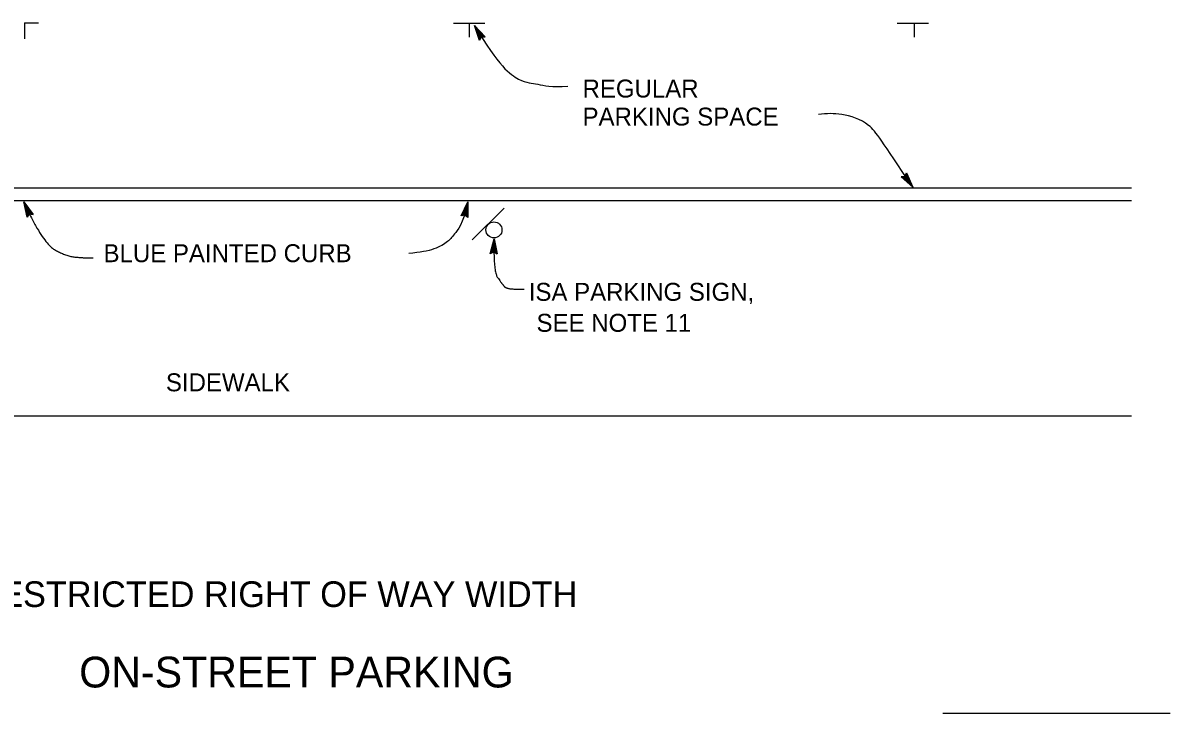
# Model space of a CAD drawing. Extents: x -894 to 866, y -472 to 714.
# Drawn here: x -407.2 to 40.1, y -19.2 to 249.9 of the extents above; entities that cross this region are included whole.
import ezdxf

# ---------------------------------------------------------------- set-up
doc = ezdxf.new("R2010")
doc.units = 0
doc.layers.add('rd_PAVEMENT', color=7, linetype='Continuous')
doc.layers.add('rd_PAVEMENT-anno', color=7, linetype='Continuous')

msp = doc.modelspace()

# ---------------------------------------------------------------- linework, layer by layer
at = {"layer": 'rd_PAVEMENT'}
for p, q in [((-406.62, 249.95), (-406.62, 243.78)), ((-406.62, 249.95), (-401.14, 249.95)), ((-239.28, 249.9), (-227.04, 249.9)), ((-233.15, 249.95), (-233.15, 244.34)), ((-66.3, 249.9), (-54.06, 249.9)), ((-59.67, 249.95), (-59.67, 244.34)), ((25.16, 185.52), (-576.22, 185.52)), ((25.16, 180.52), (-576.22, 180.52)), ((-219.59, 177.7), (-231.95, 165.34)), ((25.16, 96.57), (-544.17, 96.57)), ((-48.45, -19.15), (40.13, -19.15))]:
    msp.add_line(p, q, dxfattribs=at)
msp.add_circle((-223.5, 169.24), 3.12, dxfattribs=at)
at = {"layer": 'rd_PAVEMENT-anno'}
for p, q in [((-231.04, 248.92), (-231.04, 248.92)), ((-229.2, 243.15), (-229.2, 243.15)), ((-226.93, 244.47), (-226.93, 244.47)), ((-64.77, 189.91), (-64.77, 189.91)), ((-62.64, 191.46), (-62.64, 191.46)), ((-60.23, 185.9), (-60.23, 185.9)), ((-406.86, 180.13), (-406.86, 180.13)), ((-233.68, 180.13), (-233.68, 180.13)), ((-403.21, 175.31), (-403.21, 175.31)), ((-236.3, 174.68), (-236.3, 174.68)), ((-405.59, 174.21), (-405.59, 174.21)), ((-233.74, 174.08), (-233.74, 174.08)), ((-223.48, 165.82), (-223.48, 165.82)), ((-224.93, 159.95), (-224.93, 159.95)), ((-222.3, 159.89), (-222.3, 159.89))]:
    msp.add_line(p, q, dxfattribs=at)
for points in [[(-229.2, 243.15), (-231.04, 248.92), (-226.93, 244.47), (-227.34, 244.48), (-230.34, 247.74), (-229, 243.51), (-228.81, 243.86), (-229.67, 246.57), (-227.75, 244.49), (-228.15, 244.49), (-228.98, 245.39), (-228.61, 244.22), (-228.46, 244.49), (-226.93, 244.47), (-228.46, 244.49)], [(-62.64, 191.46), (-60.23, 185.9), (-64.77, 189.91), (-64.36, 189.95), (-61.04, 187.01), (-62.8, 191.08), (-62.96, 190.71), (-61.83, 188.11), (-63.95, 189.98), (-63.55, 190.02), (-62.63, 189.21), (-63.12, 190.33), (-63.24, 190.04), (-64.77, 189.91), (-63.24, 190.04)], [(-405.59, 174.21), (-406.86, 180.13), (-403.21, 175.31), (-403.61, 175.35), (-406.28, 178.89), (-405.36, 174.55), (-405.13, 174.88), (-405.72, 177.66), (-404.01, 175.4), (-404.42, 175.44), (-405.16, 176.42), (-404.9, 175.22), (-404.72, 175.48), (-403.21, 175.31), (-404.72, 175.48)], [(-236.3, 174.68), (-233.68, 180.13), (-233.74, 174.08), (-234.04, 174.37), (-233.99, 178.8), (-235.92, 174.8), (-235.53, 174.93), (-234.3, 177.48), (-234.33, 174.65), (-234.62, 174.93), (-234.61, 176.16), (-235.14, 175.05), (-234.84, 175.15), (-233.74, 174.08), (-234.84, 175.15)], [(-224.93, 159.95), (-223.48, 165.82), (-222.3, 159.89), (-222.65, 160.11), (-223.5, 164.45), (-224.57, 160.15), (-224.22, 160.35), (-223.54, 163.1), (-222.99, 160.32), (-223.33, 160.54), (-223.57, 161.74), (-223.87, 160.55), (-223.59, 160.7), (-222.3, 159.89), (-223.59, 160.7)]]:
    msp.add_lwpolyline(points, close=True, dxfattribs=at)
for points, degree in [([(-231.04, 248.92), (-221.78, 233.04), (-212.53, 226.43), (-206.93, 226.43), (-201.11, 224.78), (-194.7, 225.27)], 3), ([(-60.23, 185.9), (-72.4, 203.94), (-76.37, 211.22), (-88.59, 214.89), (-93.63, 214.63), (-96.93, 214.26)], 3), ([(-406.85, 180.13), (-399.58, 164.26), (-390.33, 158.97), (-383.06, 158.31), (-379.75, 158.31)], 2), ([(-233.68, 180.13), (-235.73, 171.31), (-239.63, 166.9), (-241.05, 164.88), (-246.32, 161.56), (-252.29, 160.45), (-256.68, 160.09)], 3), ([(-223.48, 165.82), (-223.77, 153.02), (-220.46, 148.39), (-218.45, 145.93), (-211.74, 146.17)], 2)]:
    msp.add_open_spline(points, degree=degree, dxfattribs=at)

# ---------------------------------------------------------------- texts
for s, height, p in [('REGULAR', 7, (-188.97, 220.86)), ('PARKING SPACE', 7, (-188.97, 209.93)), ('BLUE PAINTED CURB', 7, (-375.75, 156.66)), ('ISA PARKING SIGN,', 7, (-209.93, 141.59)), ('SEE NOTE 11', 7, (-206.91, 129.51)), ('SIDEWALK', 7, (-351.43, 106.31)), ('RESTRICTED RIGHT OF WAY WIDTH', 10, (-425.73, 22.21)), ('ON-STREET PARKING', 12, (-385.24, -9.17))]:
    msp.add_text(s, height=height, dxfattribs=at).set_placement(p)

doc.saveas('drawing.dxf')
